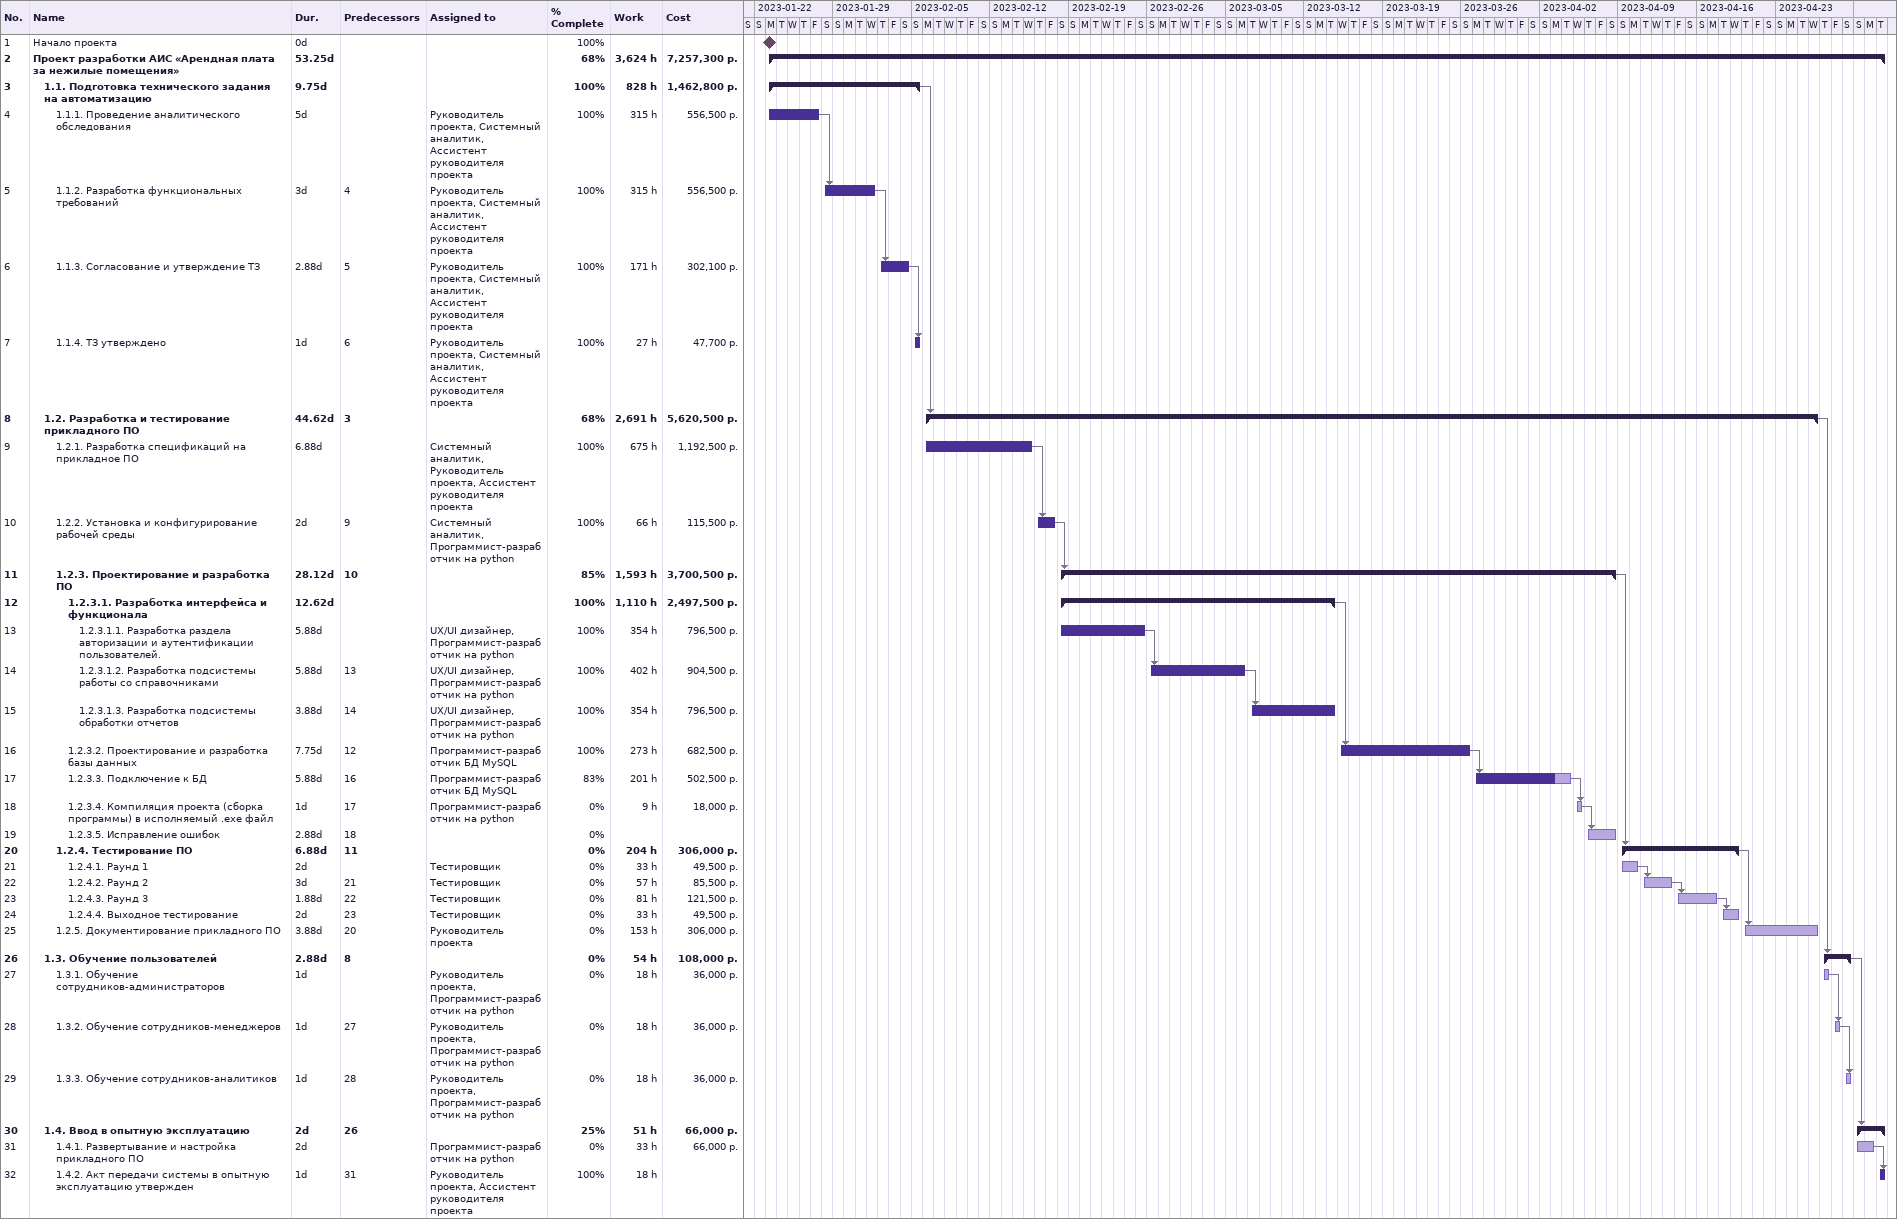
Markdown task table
| ID | Level | Task | Duration | Start | Finish | Predecessors | Resources | % complete | Work (h) | Cost (р.) |
|---|---|---|---|---|---|---|---|---|---|---|
| 1 | 1 | Начало проекта | 0d | 2023-01-23 | 2023-01-23 |  |  | 100 |  |  |
| 2 | 1 | **Проект разработки АИС «Арендная плата за нежилые помещения»** | 53.25d | 2023-01-23 | 2023-05-02 |  |  | 68 | 3624 | 7257300 |
| 3 | 2 | **1.1. Подготовка технического задания на автоматизацию** | 9.75d | 2023-01-23 | 2023-02-05 |  |  | 100 | 828 | 1462800 |
| 4 | 3 | 1.1.1. Проведение аналитического обследования | 5d | 2023-01-23 | 2023-01-27 |  | Руководитель проекта, Системный аналитик, Ассистент руководителя проекта | 100 | 315 | 556500 |
| 5 | 3 | 1.1.2. Разработка функциональных требований | 3d | 2023-01-28 | 2023-02-01 | 4 | Руководитель проекта, Системный аналитик, Ассистент руководителя проекта | 100 | 315 | 556500 |
| 6 | 3 | 1.1.3. Согласование и утверждение ТЗ | 2.88d | 2023-02-02 | 2023-02-04 | 5 | Руководитель проекта, Системный аналитик, Ассистент руководителя проекта | 100 | 171 | 302100 |
| 7 | 3 | 1.1.4. ТЗ утверждено | 1d | 2023-02-05 | 2023-02-05 | 6 | Руководитель проекта, Системный аналитик, Ассистент руководителя проекта | 100 | 27 | 47700 |
| 8 | 2 | **1.2. Разработка и тестирование прикладного ПО** | 44.62d | 2023-02-06 | 2023-04-26 | 3 |  | 68 | 2691 | 5620500 |
| 9 | 3 | 1.2.1. Разработка спецификаций на прикладное ПО | 6.88d | 2023-02-06 | 2023-02-15 |  | Системный аналитик, Руководитель проекта, Ассистент руководителя проекта | 100 | 675 | 1192500 |
| 10 | 3 | 1.2.2. Установка и конфигурирование рабочей среды | 2d | 2023-02-16 | 2023-02-17 | 9 | Системный аналитик, Программист-разработчик на python | 100 | 66 | 115500 |
| 11 | 3 | **1.2.3. Проектирование и разработка ПО** | 28.12d | 2023-02-18 | 2023-04-08 | 10 |  | 85 | 1593 | 3700500 |
| 12 | 4 | **1.2.3.1. Разработка интерфейса и функционала** | 12.62d | 2023-02-18 | 2023-03-14 |  |  | 100 | 1110 | 2497500 |
| 13 | 5 | 1.2.3.1.1. Разработка раздела авторизации и аутентификации пользователей. | 5.88d | 2023-02-18 | 2023-02-25 |  | UX/UI дизайнер, Программист-разработчик на python | 100 | 354 | 796500 |
| 14 | 5 | 1.2.3.1.2. Разработка подсистемы работы со справочниками | 5.88d | 2023-02-26 | 2023-03-06 | 13 | UX/UI дизайнер, Программист-разработчик на python | 100 | 402 | 904500 |
| 15 | 5 | 1.2.3.1.3. Разработка подсистемы обработки отчетов | 3.88d | 2023-03-07 | 2023-03-14 | 14 | UX/UI дизайнер, Программист-разработчик на python | 100 | 354 | 796500 |
| 16 | 4 | 1.2.3.2. Проектирование и разработка базы данных | 7.75d | 2023-03-15 | 2023-03-26 | 12 | Программист-разработчик БД MySQL | 100 | 273 | 682500 |
| 17 | 4 | 1.2.3.3. Подключение к БД | 5.88d | 2023-03-27 | 2023-04-04 | 16 | Программист-разработчик БД MySQL | 83 | 201 | 502500 |
| 18 | 4 | 1.2.3.4. Компиляция проекта (сборка программы) в исполняемый .exe файл | 1d | 2023-04-05 | 2023-04-05 | 17 | Программист-разработчик на python | 0 | 9 | 18000 |
| 19 | 4 | 1.2.3.5. Исправление ошибок | 2.88d | 2023-04-06 | 2023-04-08 | 18 |  | 0 |  |  |
| 20 | 3 | **1.2.4. Тестирование ПО** | 6.88d | 2023-04-09 | 2023-04-19 | 11 |  | 0 | 204 | 306000 |
| 21 | 4 | 1.2.4.1. Раунд 1 | 2d | 2023-04-09 | 2023-04-10 |  | Тестировщик | 0 | 33 | 49500 |
| 22 | 4 | 1.2.4.2. Раунд 2 | 3d | 2023-04-11 | 2023-04-13 | 21 | Тестировщик | 0 | 57 | 85500 |
| 23 | 4 | 1.2.4.3. Раунд 3 | 1.88d | 2023-04-14 | 2023-04-17 | 22 | Тестировщик | 0 | 81 | 121500 |
| 24 | 4 | 1.2.4.4. Выходное тестирование | 2d | 2023-04-18 | 2023-04-19 | 23 | Тестировщик | 0 | 33 | 49500 |
| 25 | 3 | 1.2.5. Документирование прикладного ПО | 3.88d | 2023-04-20 | 2023-04-26 | 20 | Руководитель проекта | 0 | 153 | 306000 |
| 26 | 2 | **1.3. Обучение пользователей** | 2.88d | 2023-04-27 | 2023-04-29 | 8 |  | 0 | 54 | 108000 |
| 27 | 3 | 1.3.1. Обучение сотрудников-администраторов | 1d | 2023-04-27 | 2023-04-27 |  | Руководитель проекта, Программист-разработчик на python | 0 | 18 | 36000 |
| 28 | 3 | 1.3.2. Обучение сотрудников-менеджеров | 1d | 2023-04-28 | 2023-04-28 | 27 | Руководитель проекта, Программист-разработчик на python | 0 | 18 | 36000 |
| 29 | 3 | 1.3.3. Обучение сотрудников-аналитиков | 1d | 2023-04-29 | 2023-04-29 | 28 | Руководитель проекта, Программист-разработчик на python | 0 | 18 | 36000 |
| 30 | 2 | **1.4. Ввод в опытную эксплуатацию** | 2d | 2023-04-30 | 2023-05-02 | 26 |  | 25 | 51 | 66000 |
| 31 | 3 | 1.4.1. Развертывание и настройка прикладного ПО | 2d | 2023-04-30 | 2023-05-01 |  | Программист-разработчик на python | 0 | 33 | 66000 |
| 32 | 3 | 1.4.2. Акт передачи системы в опытную эксплуатацию утвержден | 1d | 2023-05-02 | 2023-05-02 | 31 | Руководитель проекта, Ассистент руководителя проекта | 100 | 18 |  |
